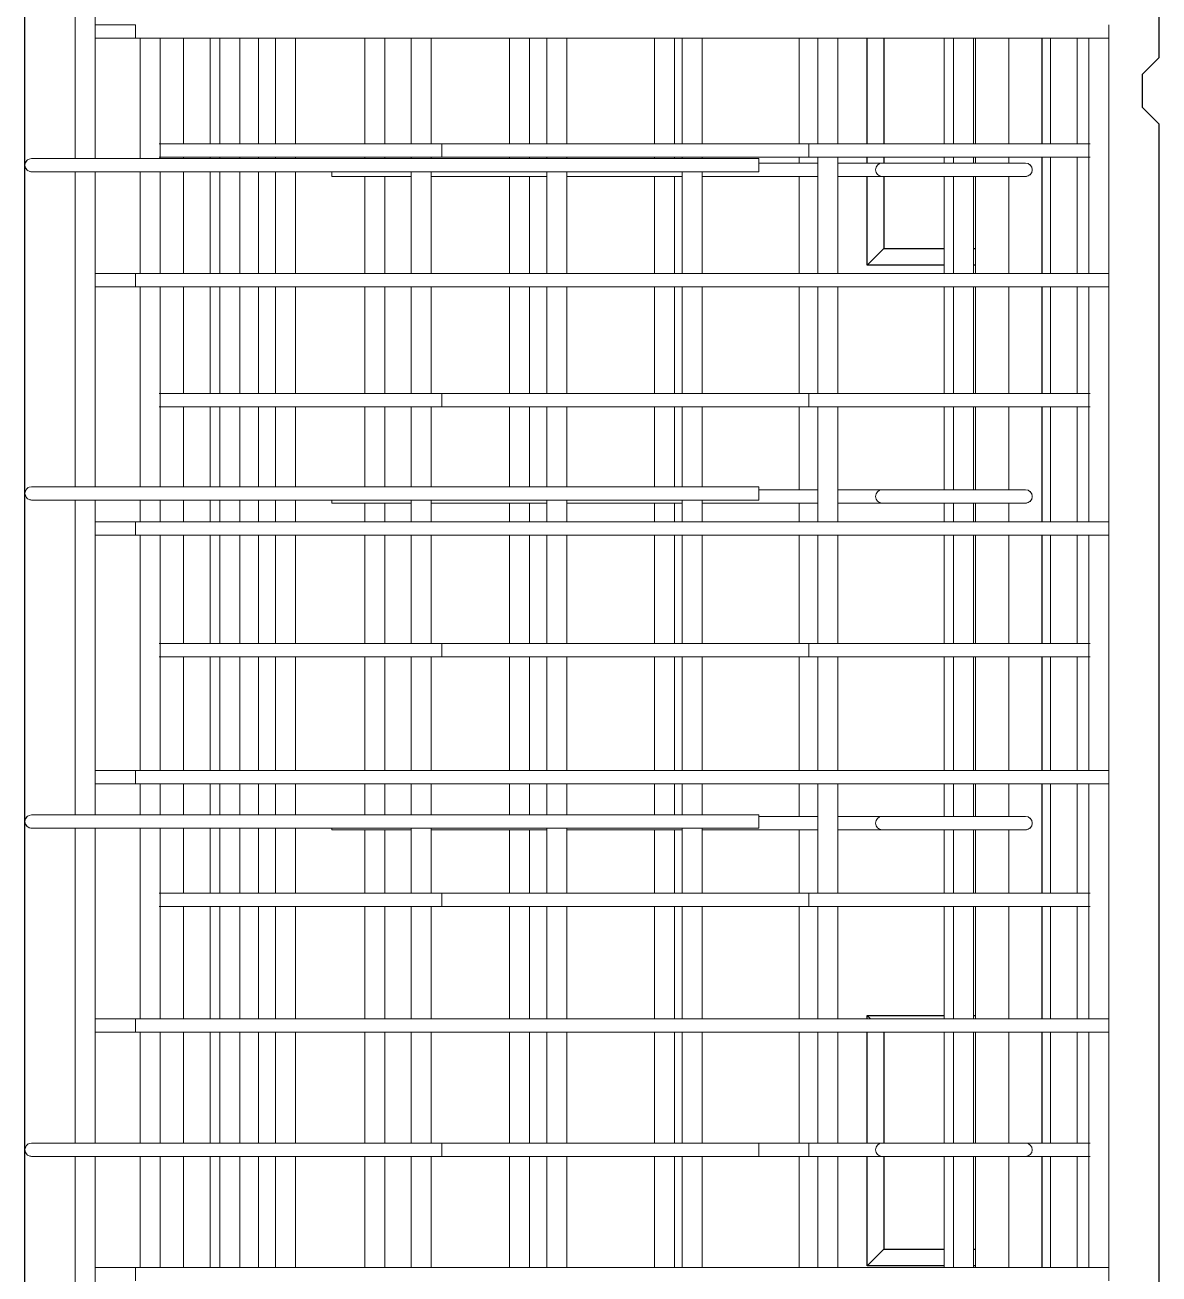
# Model space of a CAD drawing. Header units: millimetres. Extents: x 20 to 15200, y -2824 to 20808.
# Drawn here: x 2031 to 2711, y 2960 to 3710 of the extents above; entities that cross this region are included whole.
import ezdxf

# ---------------------------------------------------------------- set-up
doc = ezdxf.new("R2010")
doc.units = ezdxf.units.MM
doc.layers.add('A-WALL', color=113, linetype='Continuous', lineweight=25)
doc.layers.add('S-RBAR', color=171, linetype='Continuous', lineweight=18)

msp = doc.modelspace()

# ---------------------------------------------------------------- linework, layer by layer
at = {"layer": 'A-WALL'}
for p, q in [((2711.2, 3690), (2711.2, 7465)), ((2031.2, -1395), (2031.2, 7060)), ((2536.2, 3638.31), (2536.2, 3701.58)), ((2546.2, 3701.58), (2546.2, 3638.31)), ((2641.2, 3638.31), (2641.2, 3701.58)), ((2701.2, 3680), (2711.2, 3690)), ((2701.2, 3660), (2701.2, 3680)), ((2711.2, 3650), (2701.2, 3660)), ((2711.2, -1395), (2711.2, 3650)), ((2536.2, 3626.73), (2536.2, 3630.31)), ((2546.2, 3630.31), (2546.2, 3626.73)), ((2641.2, 3560.56), (2641.2, 3630.31)), ((2536.2, 3565.49), (2536.2, 3618.73)), ((2546.2, 3618.73), (2546.2, 3575.49)), ((2536.2, 3565.49), (2546.2, 3575.49)), ((2546.2, 3575.49), (2582.34, 3575.49)), ((2599.91, 3575.49), (2601.2, 3575.49)), ((2582.34, 3565.49), (2536.2, 3565.49)), ((2601.2, 3565.49), (2599.91, 3565.49)), ((2641.2, 3488.48), (2641.2, 3552.56)), ((2641.2, 3411.54), (2641.2, 3480.48)), ((2641.2, 3338.66), (2641.2, 3403.54)), ((2641.2, 3262.53), (2641.2, 3330.66)), ((2641.2, 3188.83), (2641.2, 3254.53)), ((2641.2, 3113.51), (2641.2, 3180.83)), ((2536.2, 3113.51), (2536.2, 3115.49)), ((2536.2, 3115.49), (2582.34, 3115.49)), ((2538.18, 3113.51), (2536.2, 3115.49)), ((2599.91, 3115.49), (2601.2, 3115.49)), ((2536.2, 3039), (2536.2, 3105.51)), ((2546.2, 3105.49), (2546.2, 3039)), ((2641.2, 3039), (2641.2, 3105.51)), ((2536.2, 2965.49), (2536.2, 3031)), ((2546.2, 3031), (2546.2, 2975.49)), ((2641.2, 2964.49), (2641.2, 3031)), ((2536.2, 2965.49), (2546.2, 2975.49)), ((2546.2, 2975.49), (2582.34, 2975.49)), ((2599.91, 2975.49), (2601.2, 2975.49)), ((2582.34, 2965.49), (2536.2, 2965.49)), ((2601.2, 2965.49), (2599.91, 2965.49))]:
    msp.add_line(p, q, dxfattribs=at)
at = {"layer": 'S-RBAR'}
for p, q in [((2061.2, 3629.5), (2061.2, 3818.32)), ((2073.2, 3629.5), (2073.2, 3818.32)), ((2097.38, 3709.58), (2073.2, 3709.58)), ((2097.38, 3709.58), (2097.38, 3701.58)), ((2681.2, 3709.58), (2681.2, 3701.58)), ((2097.38, 3701.58), (2073.2, 3701.58)), ((2681.2, 3701.58), (2097.38, 3701.58)), ((2100.2, 3629.5), (2100.2, 3701.58)), ((2112.2, 3629.5), (2112.2, 3701.58)), ((2126.2, 3701.58), (2126.2, 3638.31)), ((2142.2, 3701.58), (2142.2, 3638.31)), ((2148.05, 3638.31), (2148.05, 3701.58)), ((2160.05, 3638.31), (2160.05, 3701.58)), ((2171.2, 3638.31), (2171.2, 3701.58)), ((2181.48, 3638.31), (2181.48, 3701.58)), ((2193.48, 3638.31), (2193.48, 3701.58)), ((2234.91, 3638.31), (2234.91, 3701.58)), ((2246.91, 3638.31), (2246.91, 3701.58)), ((2262.77, 3638.31), (2262.77, 3701.58)), ((2274.77, 3638.31), (2274.77, 3701.58)), ((2321.77, 3638.31), (2321.77, 3701.58)), ((2333.77, 3638.31), (2333.77, 3701.58)), ((2344.05, 3638.31), (2344.05, 3701.58)), ((2356.05, 3638.31), (2356.05, 3701.58)), ((2408.62, 3638.31), (2408.62, 3701.58)), ((2420.62, 3638.31), (2420.62, 3701.58)), ((2425.34, 3638.31), (2425.34, 3701.58)), ((2437.34, 3638.31), (2437.34, 3701.58)), ((2495.48, 3638.31), (2495.48, 3701.58)), ((2506.62, 3638.31), (2506.62, 3701.58)), ((2518.62, 3638.31), (2518.62, 3701.58)), ((2582.34, 3638.31), (2582.34, 3701.58)), ((2587.91, 3638.31), (2587.91, 3701.58)), ((2599.91, 3638.31), (2599.91, 3701.58)), ((2601.2, 3638.31), (2601.2, 3701.58)), ((2621.2, 3638.31), (2621.2, 3701.58)), ((2646.2, 3701.58), (2646.2, 3638.31)), ((2662.2, 3701.58), (2662.2, 3638.31)), ((2669.2, 3560.56), (2669.2, 3701.58)), ((2681.2, 3560.56), (2681.2, 3701.58)), ((2111.69, 3638.31), (2141.2, 3638.31)), ((2501.2, 3638.31), (2141.2, 3638.31)), ((2281.2, 3638.31), (2641.2, 3638.31)), ((2281.2, 3630.31), (2281.2, 3638.31)), ((2501.2, 3638.31), (2501.2, 3630.31)), ((2669.86, 3638.31), (2641.2, 3638.31)), ((2055.2, 3629.5), (2035.2, 3629.5)), ((2055.2, 3629.5), (2471.2, 3629.5)), ((2111.69, 3630.31), (2141.2, 3630.31)), ((2126.2, 3630.31), (2126.2, 3629.5)), ((2501.2, 3630.31), (2141.2, 3630.31)), ((2142.2, 3630.31), (2142.2, 3629.5)), ((2148.05, 3629.5), (2148.05, 3630.31)), ((2160.05, 3629.5), (2160.05, 3630.31)), ((2171.2, 3629.5), (2171.2, 3630.31)), ((2181.48, 3629.5), (2181.48, 3630.31)), ((2193.48, 3629.5), (2193.48, 3630.31)), ((2234.91, 3629.5), (2234.91, 3630.31)), ((2246.91, 3629.5), (2246.91, 3630.31)), ((2262.77, 3629.5), (2262.77, 3630.31)), ((2274.77, 3629.5), (2274.77, 3630.31)), ((2281.2, 3630.31), (2641.2, 3630.31)), ((2321.77, 3629.5), (2321.77, 3630.31)), ((2333.77, 3629.5), (2333.77, 3630.31)), ((2344.05, 3629.5), (2344.05, 3630.31)), ((2356.05, 3629.5), (2356.05, 3630.31)), ((2408.62, 3629.5), (2408.62, 3630.31)), ((2420.62, 3629.5), (2420.62, 3630.31)), ((2425.34, 3629.5), (2425.34, 3630.31)), ((2437.34, 3629.5), (2437.34, 3630.31)), ((2471.2, 3621.5), (2471.2, 3629.5)), ((2471.2, 3626.73), (2506.62, 3626.73)), ((2495.48, 3626.73), (2495.48, 3630.31)), ((2506.62, 3560.56), (2506.62, 3630.31)), ((2518.62, 3560.56), (2518.62, 3630.31)), ((2518.62, 3626.73), (2525.2, 3626.73)), ((2525.2, 3626.73), (2545.2, 3626.73)), ((2565.2, 3626.73), (2545.2, 3626.73)), ((2565.2, 3626.73), (2611.2, 3626.73)), ((2582.34, 3626.73), (2582.34, 3630.31)), ((2587.91, 3626.73), (2587.91, 3630.31)), ((2599.91, 3626.73), (2599.91, 3630.31)), ((2601.2, 3626.73), (2601.2, 3630.31)), ((2631.2, 3626.73), (2611.2, 3626.73)), ((2621.2, 3626.73), (2621.2, 3630.31)), ((2669.86, 3630.31), (2641.2, 3630.31)), ((2646.2, 3630.31), (2646.2, 3560.56)), ((2662.2, 3630.31), (2662.2, 3560.56)), ((2055.2, 3621.5), (2035.2, 3621.5)), ((2055.2, 3621.5), (2471.2, 3621.5)), ((2061.2, 3432.68), (2061.2, 3621.5)), ((2073.2, 3432.68), (2073.2, 3621.5)), ((2100.2, 3560.56), (2100.2, 3621.5)), ((2112.2, 3560.56), (2112.2, 3621.5)), ((2126.2, 3621.5), (2126.2, 3560.56)), ((2142.2, 3621.5), (2142.2, 3560.56)), ((2148.05, 3560.56), (2148.05, 3621.5)), ((2160.05, 3560.56), (2160.05, 3621.5)), ((2171.2, 3560.56), (2171.2, 3621.5)), ((2181.48, 3560.56), (2181.48, 3621.5)), ((2193.48, 3560.56), (2193.48, 3621.5)), ((2215.2, 3618.73), (2215.2, 3621.5)), ((2215.2, 3618.73), (2262.77, 3618.73)), ((2234.91, 3560.56), (2234.91, 3618.73)), ((2246.91, 3560.56), (2246.91, 3618.73)), ((2262.77, 3560.56), (2262.77, 3621.5)), ((2274.77, 3560.56), (2274.77, 3621.5)), ((2274.77, 3618.73), (2344.05, 3618.73)), ((2321.77, 3560.56), (2321.77, 3618.73)), ((2333.77, 3560.56), (2333.77, 3618.73)), ((2344.05, 3560.56), (2344.05, 3621.5)), ((2356.05, 3560.56), (2356.05, 3621.5)), ((2356.05, 3618.73), (2425.34, 3618.73)), ((2408.62, 3560.56), (2408.62, 3618.73)), ((2420.62, 3560.56), (2420.62, 3618.73)), ((2425.34, 3560.56), (2425.34, 3621.5)), ((2437.34, 3560.56), (2437.34, 3621.5)), ((2437.34, 3618.73), (2506.62, 3618.73)), ((2495.48, 3560.56), (2495.48, 3618.73)), ((2518.62, 3618.73), (2525.2, 3618.73)), ((2525.2, 3618.73), (2545.2, 3618.73)), ((2565.2, 3618.73), (2545.2, 3618.73)), ((2565.2, 3618.73), (2611.2, 3618.73)), ((2582.34, 3560.56), (2582.34, 3618.73)), ((2587.91, 3560.56), (2587.91, 3618.73)), ((2599.91, 3560.56), (2599.91, 3618.73)), ((2601.2, 3560.56), (2601.2, 3618.73)), ((2631.2, 3618.73), (2611.2, 3618.73)), ((2621.2, 3560.56), (2621.2, 3618.73)), ((2097.38, 3560.56), (2073.2, 3560.56)), ((2681.2, 3560.56), (2097.38, 3560.56)), ((2097.38, 3560.56), (2097.38, 3552.56)), ((2681.2, 3560.56), (2681.2, 3552.56)), ((2097.38, 3552.56), (2073.2, 3552.56)), ((2681.2, 3552.56), (2097.38, 3552.56)), ((2100.2, 3432.68), (2100.2, 3552.56)), ((2112.2, 3432.68), (2112.2, 3552.56)), ((2126.2, 3552.56), (2126.2, 3488.48)), ((2142.2, 3552.56), (2142.2, 3488.48)), ((2148.05, 3488.48), (2148.05, 3552.56)), ((2160.05, 3488.48), (2160.05, 3552.56)), ((2171.2, 3488.48), (2171.2, 3552.56)), ((2181.48, 3488.48), (2181.48, 3552.56)), ((2193.48, 3488.48), (2193.48, 3552.56)), ((2234.91, 3488.48), (2234.91, 3552.56)), ((2246.91, 3488.48), (2246.91, 3552.56)), ((2262.77, 3488.48), (2262.77, 3552.56)), ((2274.77, 3488.48), (2274.77, 3552.56)), ((2321.77, 3488.48), (2321.77, 3552.56)), ((2333.77, 3488.48), (2333.77, 3552.56)), ((2344.05, 3488.48), (2344.05, 3552.56)), ((2356.05, 3488.48), (2356.05, 3552.56)), ((2408.62, 3488.48), (2408.62, 3552.56)), ((2420.62, 3488.48), (2420.62, 3552.56)), ((2425.34, 3488.48), (2425.34, 3552.56)), ((2437.34, 3488.48), (2437.34, 3552.56)), ((2495.48, 3488.48), (2495.48, 3552.56)), ((2506.62, 3488.48), (2506.62, 3552.56)), ((2518.62, 3488.48), (2518.62, 3552.56)), ((2582.34, 3488.48), (2582.34, 3552.56)), ((2587.91, 3488.48), (2587.91, 3552.56)), ((2599.91, 3488.48), (2599.91, 3552.56)), ((2601.2, 3488.48), (2601.2, 3552.56)), ((2621.2, 3488.48), (2621.2, 3552.56)), ((2646.2, 3552.56), (2646.2, 3488.48)), ((2662.2, 3552.56), (2662.2, 3488.48)), ((2669.2, 3411.54), (2669.2, 3552.56)), ((2681.2, 3411.54), (2681.2, 3552.56)), ((2111.69, 3488.48), (2141.2, 3488.48)), ((2501.2, 3488.48), (2141.2, 3488.48)), ((2281.2, 3488.48), (2641.2, 3488.48)), ((2281.2, 3480.48), (2281.2, 3488.48)), ((2501.2, 3488.48), (2501.2, 3480.48)), ((2669.86, 3488.48), (2641.2, 3488.48)), ((2111.69, 3480.48), (2141.2, 3480.48)), ((2126.2, 3480.48), (2126.2, 3432.68)), ((2501.2, 3480.48), (2141.2, 3480.48)), ((2142.2, 3480.48), (2142.2, 3432.68)), ((2148.05, 3432.68), (2148.05, 3480.48)), ((2160.05, 3432.68), (2160.05, 3480.48)), ((2171.2, 3432.68), (2171.2, 3480.48)), ((2181.48, 3432.68), (2181.48, 3480.48)), ((2193.48, 3432.68), (2193.48, 3480.48)), ((2234.91, 3432.68), (2234.91, 3480.48)), ((2246.91, 3432.68), (2246.91, 3480.48)), ((2262.77, 3432.68), (2262.77, 3480.48)), ((2274.77, 3432.68), (2274.77, 3480.48)), ((2281.2, 3480.48), (2641.2, 3480.48)), ((2321.77, 3432.68), (2321.77, 3480.48)), ((2333.77, 3432.68), (2333.77, 3480.48)), ((2344.05, 3432.68), (2344.05, 3480.48)), ((2356.05, 3432.68), (2356.05, 3480.48)), ((2408.62, 3432.68), (2408.62, 3480.48)), ((2420.62, 3432.68), (2420.62, 3480.48)), ((2425.34, 3432.68), (2425.34, 3480.48)), ((2437.34, 3432.68), (2437.34, 3480.48)), ((2495.48, 3430.82), (2495.48, 3480.48)), ((2506.62, 3411.54), (2506.62, 3480.48)), ((2518.62, 3411.54), (2518.62, 3480.48)), ((2582.34, 3430.82), (2582.34, 3480.48)), ((2587.91, 3430.82), (2587.91, 3480.48)), ((2599.91, 3430.82), (2599.91, 3480.48)), ((2601.2, 3430.82), (2601.2, 3480.48)), ((2621.2, 3430.82), (2621.2, 3480.48)), ((2669.86, 3480.48), (2641.2, 3480.48)), ((2646.2, 3480.48), (2646.2, 3411.54)), ((2662.2, 3480.48), (2662.2, 3411.54)), ((2055.2, 3432.68), (2035.2, 3432.68)), ((2055.2, 3432.68), (2471.2, 3432.68)), ((2471.2, 3424.68), (2471.2, 3432.68)), ((2471.2, 3430.82), (2506.62, 3430.82)), ((2518.62, 3430.82), (2525.2, 3430.82)), ((2525.2, 3430.82), (2545.2, 3430.82)), ((2565.2, 3430.82), (2545.2, 3430.82)), ((2565.2, 3430.82), (2611.2, 3430.82)), ((2631.2, 3430.82), (2611.2, 3430.82)), ((2055.2, 3424.68), (2035.2, 3424.68)), ((2055.2, 3424.68), (2471.2, 3424.68)), ((2061.2, 3235.86), (2061.2, 3424.68)), ((2073.2, 3235.86), (2073.2, 3424.68)), ((2100.2, 3411.54), (2100.2, 3424.68)), ((2112.2, 3411.54), (2112.2, 3424.68)), ((2126.2, 3424.68), (2126.2, 3411.54)), ((2142.2, 3424.68), (2142.2, 3411.54)), ((2148.05, 3411.54), (2148.05, 3424.68)), ((2160.05, 3411.54), (2160.05, 3424.68)), ((2171.2, 3411.54), (2171.2, 3424.68)), ((2181.48, 3411.54), (2181.48, 3424.68)), ((2193.48, 3411.54), (2193.48, 3424.68)), ((2215.2, 3422.82), (2215.2, 3424.68)), ((2262.77, 3411.54), (2262.77, 3424.68)), ((2274.77, 3411.54), (2274.77, 3424.68)), ((2344.05, 3411.54), (2344.05, 3424.68)), ((2356.05, 3411.54), (2356.05, 3424.68)), ((2425.34, 3411.54), (2425.34, 3424.68)), ((2437.34, 3411.54), (2437.34, 3424.68)), ((2215.2, 3422.82), (2262.77, 3422.82)), ((2234.91, 3411.54), (2234.91, 3422.82)), ((2246.91, 3411.54), (2246.91, 3422.82)), ((2274.77, 3422.82), (2344.05, 3422.82)), ((2321.77, 3411.54), (2321.77, 3422.82)), ((2333.77, 3411.54), (2333.77, 3422.82)), ((2356.05, 3422.82), (2425.34, 3422.82)), ((2408.62, 3411.54), (2408.62, 3422.82)), ((2420.62, 3411.54), (2420.62, 3422.82)), ((2437.34, 3422.82), (2506.62, 3422.82)), ((2495.48, 3411.54), (2495.48, 3422.82)), ((2518.62, 3422.82), (2525.2, 3422.82)), ((2525.2, 3422.82), (2545.2, 3422.82)), ((2565.2, 3422.82), (2545.2, 3422.82)), ((2565.2, 3422.82), (2611.2, 3422.82)), ((2582.34, 3411.54), (2582.34, 3422.82)), ((2587.91, 3411.54), (2587.91, 3422.82)), ((2599.91, 3411.54), (2599.91, 3422.82)), ((2601.2, 3411.54), (2601.2, 3422.82)), ((2631.2, 3422.82), (2611.2, 3422.82)), ((2621.2, 3411.54), (2621.2, 3422.82)), ((2097.38, 3411.54), (2073.2, 3411.54)), ((2681.2, 3411.54), (2097.38, 3411.54)), ((2097.38, 3411.54), (2097.38, 3403.54)), ((2681.2, 3411.54), (2681.2, 3403.54)), ((2097.38, 3403.54), (2073.2, 3403.54)), ((2681.2, 3403.54), (2097.38, 3403.54)), ((2100.2, 3262.53), (2100.2, 3403.54)), ((2112.2, 3262.53), (2112.2, 3403.54)), ((2126.2, 3403.54), (2126.2, 3338.66)), ((2142.2, 3403.54), (2142.2, 3338.66)), ((2148.05, 3338.66), (2148.05, 3403.54)), ((2160.05, 3338.66), (2160.05, 3403.54)), ((2171.2, 3338.66), (2171.2, 3403.54)), ((2181.48, 3338.66), (2181.48, 3403.54)), ((2193.48, 3338.66), (2193.48, 3403.54)), ((2234.91, 3338.66), (2234.91, 3403.54)), ((2246.91, 3338.66), (2246.91, 3403.54)), ((2262.77, 3338.66), (2262.77, 3403.54)), ((2274.77, 3338.66), (2274.77, 3403.54)), ((2321.77, 3338.66), (2321.77, 3403.54)), ((2333.77, 3338.66), (2333.77, 3403.54)), ((2344.05, 3338.66), (2344.05, 3403.54)), ((2356.05, 3338.66), (2356.05, 3403.54)), ((2408.62, 3338.66), (2408.62, 3403.54)), ((2420.62, 3338.66), (2420.62, 3403.54)), ((2425.34, 3338.66), (2425.34, 3403.54)), ((2437.34, 3338.66), (2437.34, 3403.54)), ((2495.48, 3338.66), (2495.48, 3403.54)), ((2506.62, 3338.66), (2506.62, 3403.54)), ((2518.62, 3338.66), (2518.62, 3403.54)), ((2582.34, 3338.66), (2582.34, 3403.54)), ((2587.91, 3338.66), (2587.91, 3403.54)), ((2599.91, 3338.66), (2599.91, 3403.54)), ((2601.2, 3338.66), (2601.2, 3403.54)), ((2621.2, 3338.66), (2621.2, 3403.54)), ((2646.2, 3403.54), (2646.2, 3338.66)), ((2662.2, 3403.54), (2662.2, 3338.66)), ((2669.2, 3262.53), (2669.2, 3403.54)), ((2681.2, 3262.53), (2681.2, 3403.54)), ((2111.69, 3338.66), (2141.2, 3338.66)), ((2501.2, 3338.66), (2141.2, 3338.66)), ((2281.2, 3338.66), (2641.2, 3338.66)), ((2281.2, 3330.66), (2281.2, 3338.66)), ((2501.2, 3338.66), (2501.2, 3330.66)), ((2669.86, 3338.66), (2641.2, 3338.66)), ((2111.69, 3330.66), (2141.2, 3330.66)), ((2126.2, 3330.66), (2126.2, 3262.53)), ((2501.2, 3330.66), (2141.2, 3330.66)), ((2142.2, 3330.66), (2142.2, 3262.53)), ((2148.05, 3262.53), (2148.05, 3330.66)), ((2160.05, 3262.53), (2160.05, 3330.66)), ((2171.2, 3262.53), (2171.2, 3330.66)), ((2181.48, 3262.53), (2181.48, 3330.66)), ((2193.48, 3262.53), (2193.48, 3330.66)), ((2234.91, 3262.53), (2234.91, 3330.66)), ((2246.91, 3262.53), (2246.91, 3330.66)), ((2262.77, 3262.53), (2262.77, 3330.66)), ((2274.77, 3262.53), (2274.77, 3330.66)), ((2281.2, 3330.66), (2641.2, 3330.66)), ((2321.77, 3262.53), (2321.77, 3330.66)), ((2333.77, 3262.53), (2333.77, 3330.66)), ((2344.05, 3262.53), (2344.05, 3330.66)), ((2356.05, 3262.53), (2356.05, 3330.66)), ((2408.62, 3262.53), (2408.62, 3330.66)), ((2420.62, 3262.53), (2420.62, 3330.66)), ((2425.34, 3262.53), (2425.34, 3330.66)), ((2437.34, 3262.53), (2437.34, 3330.66)), ((2495.48, 3262.53), (2495.48, 3330.66)), ((2506.62, 3262.53), (2506.62, 3330.66)), ((2518.62, 3262.53), (2518.62, 3330.66)), ((2582.34, 3262.53), (2582.34, 3330.66)), ((2587.91, 3262.53), (2587.91, 3330.66)), ((2599.91, 3262.53), (2599.91, 3330.66)), ((2601.2, 3262.53), (2601.2, 3330.66)), ((2621.2, 3262.53), (2621.2, 3330.66)), ((2669.86, 3330.66), (2641.2, 3330.66)), ((2646.2, 3330.66), (2646.2, 3262.53)), ((2662.2, 3330.66), (2662.2, 3262.53)), ((2097.38, 3262.53), (2073.2, 3262.53)), ((2681.2, 3262.53), (2097.38, 3262.53)), ((2097.38, 3262.53), (2097.38, 3254.53)), ((2681.2, 3262.53), (2681.2, 3254.53)), ((2097.38, 3254.53), (2073.2, 3254.53)), ((2681.2, 3254.53), (2097.38, 3254.53)), ((2100.2, 3235.86), (2100.2, 3254.53)), ((2112.2, 3235.86), (2112.2, 3254.53)), ((2126.2, 3254.53), (2126.2, 3235.86)), ((2142.2, 3254.53), (2142.2, 3235.86)), ((2148.05, 3235.86), (2148.05, 3254.53)), ((2160.05, 3235.86), (2160.05, 3254.53)), ((2171.2, 3235.86), (2171.2, 3254.53)), ((2181.48, 3235.86), (2181.48, 3254.53)), ((2193.48, 3235.86), (2193.48, 3254.53)), ((2234.91, 3235.86), (2234.91, 3254.53)), ((2246.91, 3235.86), (2246.91, 3254.53)), ((2262.77, 3235.86), (2262.77, 3254.53)), ((2274.77, 3235.86), (2274.77, 3254.53)), ((2321.77, 3235.86), (2321.77, 3254.53)), ((2333.77, 3235.86), (2333.77, 3254.53)), ((2344.05, 3235.86), (2344.05, 3254.53)), ((2356.05, 3235.86), (2356.05, 3254.53)), ((2408.62, 3235.86), (2408.62, 3254.53)), ((2420.62, 3235.86), (2420.62, 3254.53)), ((2425.34, 3235.86), (2425.34, 3254.53)), ((2437.34, 3235.86), (2437.34, 3254.53)), ((2495.48, 3234.91), (2495.48, 3254.53)), ((2506.62, 3188.83), (2506.62, 3254.53)), ((2518.62, 3188.83), (2518.62, 3254.53)), ((2582.34, 3234.91), (2582.34, 3254.53)), ((2587.91, 3234.91), (2587.91, 3254.53)), ((2599.91, 3234.91), (2599.91, 3254.53)), ((2601.2, 3234.91), (2601.2, 3254.53)), ((2621.2, 3234.91), (2621.2, 3254.53)), ((2646.2, 3254.53), (2646.2, 3188.83)), ((2662.2, 3254.53), (2662.2, 3188.83)), ((2669.2, 3113.51), (2669.2, 3254.53)), ((2681.2, 3113.51), (2681.2, 3254.53)), ((2055.2, 3235.86), (2035.2, 3235.86)), ((2055.2, 3235.86), (2471.2, 3235.86)), ((2471.2, 3227.86), (2471.2, 3235.86)), ((2471.2, 3234.91), (2506.62, 3234.91)), ((2518.62, 3234.91), (2525.2, 3234.91)), ((2525.2, 3234.91), (2545.2, 3234.91)), ((2565.2, 3234.91), (2545.2, 3234.91)), ((2565.2, 3234.91), (2611.2, 3234.91)), ((2631.2, 3234.91), (2611.2, 3234.91)), ((2055.2, 3227.86), (2035.2, 3227.86)), ((2055.2, 3227.86), (2471.2, 3227.86)), ((2061.2, 3039.04), (2061.2, 3227.86)), ((2073.2, 3039.04), (2073.2, 3227.86)), ((2100.2, 3113.51), (2100.2, 3227.86)), ((2112.2, 3113.51), (2112.2, 3227.86)), ((2126.2, 3227.86), (2126.2, 3188.83)), ((2142.2, 3227.86), (2142.2, 3188.83)), ((2148.05, 3188.83), (2148.05, 3227.86)), ((2160.05, 3188.83), (2160.05, 3227.86)), ((2171.2, 3188.83), (2171.2, 3227.86)), ((2181.48, 3188.83), (2181.48, 3227.86)), ((2193.48, 3188.83), (2193.48, 3227.86)), ((2215.2, 3226.91), (2215.2, 3227.86)), ((2215.2, 3226.91), (2262.77, 3226.91)), ((2234.91, 3188.83), (2234.91, 3226.91)), ((2246.91, 3188.83), (2246.91, 3226.91)), ((2262.77, 3188.83), (2262.77, 3227.86)), ((2274.77, 3188.83), (2274.77, 3227.86)), ((2274.77, 3226.91), (2344.05, 3226.91)), ((2321.77, 3188.83), (2321.77, 3226.91)), ((2333.77, 3188.83), (2333.77, 3226.91)), ((2344.05, 3188.83), (2344.05, 3227.86)), ((2356.05, 3188.83), (2356.05, 3227.86)), ((2356.05, 3226.91), (2425.34, 3226.91)), ((2408.62, 3188.83), (2408.62, 3226.91)), ((2420.62, 3188.83), (2420.62, 3226.91)), ((2425.34, 3188.83), (2425.34, 3227.86)), ((2437.34, 3188.83), (2437.34, 3227.86)), ((2437.34, 3226.91), (2506.62, 3226.91)), ((2495.48, 3188.83), (2495.48, 3226.91)), ((2518.62, 3226.91), (2525.2, 3226.91)), ((2525.2, 3226.91), (2545.2, 3226.91)), ((2565.2, 3226.91), (2545.2, 3226.91)), ((2565.2, 3226.91), (2611.2, 3226.91)), ((2582.34, 3188.83), (2582.34, 3226.91)), ((2587.91, 3188.83), (2587.91, 3226.91)), ((2599.91, 3188.83), (2599.91, 3226.91)), ((2601.2, 3188.83), (2601.2, 3226.91)), ((2631.2, 3226.91), (2611.2, 3226.91)), ((2621.2, 3188.83), (2621.2, 3226.91)), ((2111.69, 3188.83), (2141.2, 3188.83)), ((2501.2, 3188.83), (2141.2, 3188.83)), ((2281.2, 3188.83), (2641.2, 3188.83)), ((2281.2, 3180.83), (2281.2, 3188.83)), ((2501.2, 3188.83), (2501.2, 3180.83)), ((2669.86, 3188.83), (2641.2, 3188.83)), ((2111.69, 3180.83), (2141.2, 3180.83)), ((2126.2, 3180.83), (2126.2, 3113.51)), ((2501.2, 3180.83), (2141.2, 3180.83)), ((2142.2, 3180.83), (2142.2, 3113.51)), ((2148.05, 3113.51), (2148.05, 3180.83)), ((2160.05, 3113.51), (2160.05, 3180.83)), ((2171.2, 3113.51), (2171.2, 3180.83)), ((2181.48, 3113.51), (2181.48, 3180.83)), ((2193.48, 3113.51), (2193.48, 3180.83)), ((2234.91, 3113.51), (2234.91, 3180.83)), ((2246.91, 3113.51), (2246.91, 3180.83)), ((2262.77, 3113.51), (2262.77, 3180.83)), ((2274.77, 3113.51), (2274.77, 3180.83)), ((2281.2, 3180.83), (2641.2, 3180.83)), ((2321.77, 3113.51), (2321.77, 3180.83)), ((2333.77, 3113.51), (2333.77, 3180.83)), ((2344.05, 3113.51), (2344.05, 3180.83)), ((2356.05, 3113.51), (2356.05, 3180.83)), ((2408.62, 3113.51), (2408.62, 3180.83)), ((2420.62, 3113.51), (2420.62, 3180.83)), ((2425.34, 3113.51), (2425.34, 3180.83)), ((2437.34, 3113.51), (2437.34, 3180.83)), ((2495.48, 3113.51), (2495.48, 3180.83)), ((2506.62, 3113.51), (2506.62, 3180.83)), ((2518.62, 3113.51), (2518.62, 3180.83)), ((2582.34, 3113.51), (2582.34, 3180.83)), ((2587.91, 3113.51), (2587.91, 3180.83)), ((2599.91, 3113.51), (2599.91, 3180.83)), ((2601.2, 3113.51), (2601.2, 3180.83)), ((2621.2, 3113.51), (2621.2, 3180.83)), ((2669.86, 3180.83), (2641.2, 3180.83)), ((2646.2, 3180.83), (2646.2, 3113.51)), ((2662.2, 3180.83), (2662.2, 3113.51)), ((2097.38, 3113.51), (2073.2, 3113.51)), ((2681.2, 3113.51), (2097.38, 3113.51)), ((2097.38, 3113.51), (2097.38, 3105.51)), ((2681.2, 3113.51), (2681.2, 3105.51)), ((2097.38, 3105.51), (2073.2, 3105.51)), ((2681.2, 3105.51), (2097.38, 3105.51)), ((2100.2, 3039.04), (2100.2, 3105.51)), ((2112.2, 3039.04), (2112.2, 3105.51)), ((2126.2, 3105.51), (2126.2, 3039.04)), ((2142.2, 3105.51), (2142.2, 3039.04)), ((2148.05, 3039.04), (2148.05, 3105.51)), ((2160.05, 3039.04), (2160.05, 3105.51)), ((2171.2, 3039.04), (2171.2, 3105.51)), ((2181.48, 3039.04), (2181.48, 3105.51)), ((2193.48, 3039.04), (2193.48, 3105.51)), ((2234.91, 3039.04), (2234.91, 3105.51)), ((2246.91, 3039.04), (2246.91, 3105.51)), ((2262.77, 3039.04), (2262.77, 3105.51)), ((2274.77, 3039.04), (2274.77, 3105.51)), ((2321.77, 3039.04), (2321.77, 3105.51)), ((2333.77, 3039.04), (2333.77, 3105.51)), ((2344.05, 3039.04), (2344.05, 3105.51)), ((2356.05, 3039.04), (2356.05, 3105.51)), ((2408.62, 3039.04), (2408.62, 3105.51)), ((2420.62, 3039.04), (2420.62, 3105.51)), ((2425.34, 3039.04), (2425.34, 3105.51)), ((2437.34, 3039.04), (2437.34, 3105.51)), ((2495.48, 3039), (2495.48, 3105.51)), ((2506.62, 3039), (2506.62, 3105.51)), ((2518.62, 3039), (2518.62, 3105.51)), ((2582.34, 3039), (2582.34, 3105.51)), ((2587.91, 3039), (2587.91, 3105.51)), ((2599.91, 3039), (2599.91, 3105.51)), ((2601.2, 3039), (2601.2, 3105.51)), ((2621.2, 3039), (2621.2, 3105.51)), ((2646.2, 3105.51), (2646.2, 3039)), ((2662.2, 3105.51), (2662.2, 3039)), ((2669.2, 2964.49), (2669.2, 3105.51)), ((2681.2, 2964.49), (2681.2, 3105.51)), ((2055.2, 3039.04), (2035.2, 3039.04)), ((2055.2, 3039.04), (2471.2, 3039.04)), ((2501.2, 3039), (2141.2, 3039)), ((2281.2, 3039), (2545.2, 3039)), ((2281.2, 3031), (2281.2, 3039)), ((2471.2, 3031.04), (2471.2, 3039.04)), ((2501.2, 3039), (2501.2, 3031)), ((2565.2, 3039), (2545.2, 3039)), ((2565.2, 3039), (2611.2, 3039)), ((2631.2, 3039), (2611.2, 3039)), ((2631.2, 3039), (2641.2, 3039)), ((2669.86, 3039), (2641.2, 3039)), ((2055.2, 3031.04), (2035.2, 3031.04)), ((2055.2, 3031.04), (2471.2, 3031.04)), ((2061.2, 2842.22), (2061.2, 3031.04)), ((2073.2, 2842.22), (2073.2, 3031.04)), ((2100.2, 2964.49), (2100.2, 3031.04)), ((2112.2, 2964.49), (2112.2, 3031.04)), ((2126.2, 3031), (2126.2, 2964.49)), ((2501.2, 3031), (2141.2, 3031)), ((2142.2, 3031), (2142.2, 2964.49)), ((2148.05, 2964.49), (2148.05, 3031)), ((2160.05, 2964.49), (2160.05, 3031)), ((2171.2, 2964.49), (2171.2, 3031)), ((2181.48, 2964.49), (2181.48, 3031)), ((2193.48, 2964.49), (2193.48, 3031)), ((2234.91, 2964.49), (2234.91, 3031)), ((2246.91, 2964.49), (2246.91, 3031)), ((2262.77, 2964.49), (2262.77, 3031)), ((2274.77, 2964.49), (2274.77, 3031)), ((2281.2, 3031), (2545.2, 3031)), ((2321.77, 2964.49), (2321.77, 3031)), ((2333.77, 2964.49), (2333.77, 3031)), ((2344.05, 2964.49), (2344.05, 3031)), ((2356.05, 2964.49), (2356.05, 3031)), ((2408.62, 2964.49), (2408.62, 3031)), ((2420.62, 2964.49), (2420.62, 3031)), ((2425.34, 2964.49), (2425.34, 3031)), ((2437.34, 2964.49), (2437.34, 3031)), ((2495.48, 2964.49), (2495.48, 3031)), ((2506.62, 2964.49), (2506.62, 3031)), ((2518.62, 2964.49), (2518.62, 3031)), ((2565.2, 3031), (2545.2, 3031)), ((2565.2, 3031), (2611.2, 3031)), ((2582.34, 2964.49), (2582.34, 3031)), ((2587.91, 2964.49), (2587.91, 3031)), ((2599.91, 2964.49), (2599.91, 3031)), ((2601.2, 2964.49), (2601.2, 3031)), ((2631.2, 3031), (2611.2, 3031)), ((2621.2, 2964.49), (2621.2, 3031)), ((2631.2, 3031), (2641.2, 3031)), ((2669.86, 3031), (2641.2, 3031)), ((2646.2, 3031), (2646.2, 2964.49)), ((2662.2, 3031), (2662.2, 2964.49)), ((2097.38, 2964.49), (2073.2, 2964.49)), ((2681.2, 2964.49), (2097.38, 2964.49)), ((2097.38, 2964.49), (2097.38, 2956.49)), ((2681.2, 2964.49), (2681.2, 2956.49))]:
    msp.add_line(p, q, dxfattribs=at)
for centre, start, end in [((2035.2, 3625.5), 90, 270), ((2035.2, 3625.5), 120, 165), ((2545.2, 3622.73), 90, 270), ((2631.2, 3622.73), 270, 90), ((2631.2, 3622.73), 15, 60), ((2035.2, 3625.5), 195, 240), ((2035.2, 3625.5), 255, 270), ((2631.2, 3622.73), 270, 285), ((2631.2, 3622.73), 300, 345), ((2035.2, 3428.68), 90, 270), ((2035.2, 3428.68), 120, 165), ((2545.2, 3426.82), 90, 270), ((2631.2, 3426.82), 270, 90), ((2035.2, 3428.68), 195, 240), ((2035.2, 3428.68), 255, 270), ((2631.2, 3426.82), 15, 60), ((2631.2, 3426.82), 300, 345), ((2631.2, 3426.82), 270, 285), ((2035.2, 3231.86), 90, 270), ((2035.2, 3231.86), 120, 165), ((2035.2, 3231.86), 195, 240), ((2545.2, 3230.91), 90, 270), ((2631.2, 3230.91), 270, 90), ((2631.2, 3230.91), 15, 60), ((2631.2, 3230.91), 300, 345), ((2035.2, 3231.86), 255, 270), ((2631.2, 3230.91), 270, 285), ((2035.2, 3035.04), 90, 270), ((2035.2, 3035.04), 120, 165), ((2035.2, 3035.04), 195, 240), ((2545.2, 3035), 90, 270), ((2631.2, 3035), 270, 90), ((2035.2, 3035.04), 255, 270)]:
    msp.add_arc(centre, 4, start, end, dxfattribs=at)

doc.saveas('drawing.dxf')
